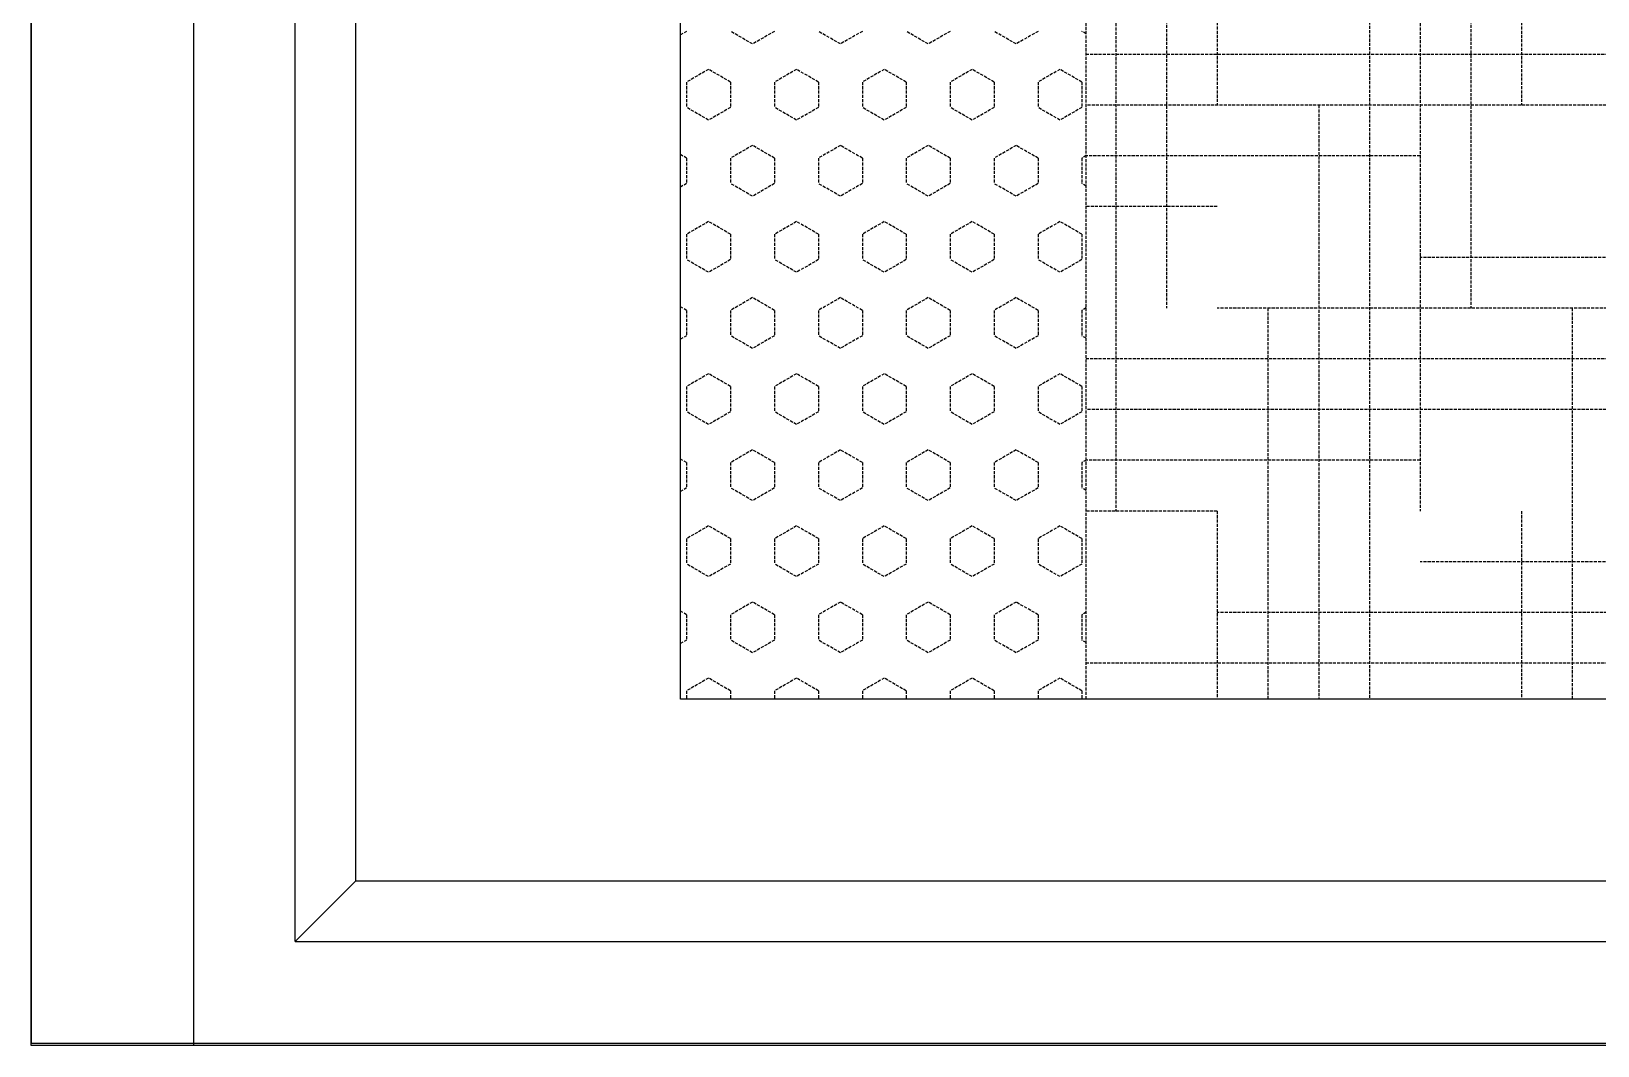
# Model space of a CAD drawing. Extents: x -12047294 to -5625356, y -1456591 to -622873.
# Drawn here: x -6025336.1 to -6024950.1, y -717423.4 to -717173.5 of the extents above; entities that cross this region are included whole.
import ezdxf

# ---------------------------------------------------------------- set-up
doc = ezdxf.new("R2010")
doc.units = 0
doc.header["$LTSCALE"] = 10
doc.header["$MEASUREMENT"] = 0
doc.linetypes.add('DASH', pattern=[0.35, 0.25, -0.1])
doc.layers.add('A-WALL', color=2, linetype='Continuous')
doc.layers.add('EQUIP', color=1, linetype='Continuous')

# ---------------------------------------------------------------- blocks, each defined once
blk = doc.blocks.new('LXX11124554')
at = {"layer": 'EQUIP'}
for p, q in [((-980.74, 447.63, 0.51), (1019.26, 447.63, 0.51)), ((1019.26, 447.63, 0.51), (1019.26, -312.37, 0.51)), ((-980.11, 407.64, 0.51), (1019.89, 407.64, 0.51)), ((934.49, 287.63, 0.51), (334.49, 287.63, 0.51)), ((934.49, -212.37, 0.51), (934.49, 287.63, 0.51))]:
    blk.add_line(p, q, dxfattribs=at)
at = {"layer": 'EQUIP', "color": 8}
for p, q in [((994.26, 382.64, 0.51), (-955.74, 382.64, 0.51)), ((994.26, 382.64, 0.51), (979.26, 367.64, 0.51)), ((994.26, 382.64, 0.51), (994.26, -287.37, 0.51)), ((979.26, 367.64, 0.51), (-940.74, 367.64, 0.51)), ((979.26, 367.64, 0.51), (979.26, -272.37, 0.51))]:
    blk.add_line(p, q, dxfattribs=at)
at = {"layer": 'EQUIP', "color": 8, "linetype": 'DASH', "ltscale": 0.3}
for p, q in [((769.96, 286.12, 0.51), (770.82, 287.63, 0.51)), ((779.33, 280.71, 0.51), (782.46, 286.12, 0.51)), ((782.46, 286.12, 0.51), (788.71, 286.12, 0.51)), ((791.83, 280.71, 0.51), (788.71, 286.12, 0.51)), ((801.21, 286.12, 0.51), (800.34, 287.63, 0.51)), ((801.21, 286.12, 0.51), (807.46, 286.12, 0.51)), ((807.46, 286.12, 0.51), (808.32, 287.63, 0.51)), ((816.83, 280.71, 0.51), (819.96, 286.12, 0.51)), ((819.96, 286.12, 0.51), (826.21, 286.12, 0.51)), ((829.33, 280.71, 0.51), (826.21, 286.12, 0.51)), ((838.71, 286.12, 0.51), (837.84, 287.63, 0.51)), ((838.71, 286.12, 0.51), (844.96, 286.12, 0.51)), ((844.96, 286.12, 0.51), (845.82, 287.63, 0.51)), ((854.33, 280.71, 0.51), (857.46, 286.12, 0.51)), ((857.46, 286.12, 0.51), (863.71, 286.12, 0.51)), ((866.83, 280.71, 0.51), (863.71, 286.12, 0.51)), ((876.21, 286.12, 0.51), (875.34, 287.63, 0.51)), ((876.21, 286.12, 0.51), (882.46, 286.12, 0.51)), ((882.46, 286.12, 0.51), (883.32, 287.63, 0.51)), ((891.83, 280.71, 0.51), (894.96, 286.12, 0.51)), ((894.96, 286.12, 0.51), (901.21, 286.12, 0.51)), ((904.33, 280.71, 0.51), (901.21, 286.12, 0.51)), ((913.71, 286.12, 0.51), (912.84, 287.63, 0.51)), ((913.71, 286.12, 0.51), (919.96, 286.12, 0.51)), ((919.96, 286.12, 0.51), (920.82, 287.63, 0.51)), ((929.33, 280.71, 0.51), (932.46, 286.12, 0.51)), ((932.46, 286.12, 0.51), (934.49, 286.12, 0.51)), ((782.46, 275.3, 0.51), (779.33, 280.71, 0.51)), ((788.71, 275.3, 0.51), (791.83, 280.71, 0.51)), ((819.96, 275.3, 0.51), (816.83, 280.71, 0.51)), ((826.21, 275.3, 0.51), (829.33, 280.71, 0.51)), ((857.46, 275.3, 0.51), (854.33, 280.71, 0.51)), ((863.71, 275.3, 0.51), (866.83, 280.71, 0.51)), ((894.96, 275.3, 0.51), (891.83, 280.71, 0.51)), ((901.21, 275.3, 0.51), (904.33, 280.71, 0.51)), ((932.46, 275.3, 0.51), (929.33, 280.71, 0.51)), ((773.08, 269.89, 0.51), (769.96, 275.3, 0.51)), ((782.46, 275.3, 0.51), (788.71, 275.3, 0.51)), ((798.08, 269.89, 0.51), (801.21, 275.3, 0.51)), ((801.21, 275.3, 0.51), (807.46, 275.3, 0.51)), ((810.58, 269.89, 0.51), (807.46, 275.3, 0.51)), ((819.96, 275.3, 0.51), (826.21, 275.3, 0.51)), ((835.58, 269.89, 0.51), (838.71, 275.3, 0.51)), ((838.71, 275.3, 0.51), (844.96, 275.3, 0.51)), ((848.08, 269.89, 0.51), (844.96, 275.3, 0.51)), ((857.46, 275.3, 0.51), (863.71, 275.3, 0.51)), ((873.08, 269.89, 0.51), (876.21, 275.3, 0.51)), ((876.21, 275.3, 0.51), (882.46, 275.3, 0.51)), ((885.58, 269.89, 0.51), (882.46, 275.3, 0.51)), ((894.96, 275.3, 0.51), (901.21, 275.3, 0.51)), ((910.58, 269.89, 0.51), (913.71, 275.3, 0.51)), ((913.71, 275.3, 0.51), (919.96, 275.3, 0.51)), ((923.08, 269.89, 0.51), (919.96, 275.3, 0.51)), ((932.46, 275.3, 0.51), (934.49, 275.3, 0.51)), ((769.96, 264.47, 0.51), (773.08, 269.89, 0.51)), ((801.21, 264.47, 0.51), (798.08, 269.89, 0.51)), ((807.46, 264.47, 0.51), (810.58, 269.89, 0.51)), ((838.71, 264.47, 0.51), (835.58, 269.89, 0.51)), ((844.96, 264.47, 0.51), (848.08, 269.89, 0.51)), ((876.21, 264.47, 0.51), (873.08, 269.89, 0.51)), ((882.46, 264.47, 0.51), (885.58, 269.89, 0.51)), ((913.71, 264.47, 0.51), (910.58, 269.89, 0.51)), ((919.96, 264.47, 0.51), (923.08, 269.89, 0.51)), ((779.33, 259.06, 0.51), (782.46, 264.47, 0.51)), ((782.46, 264.47, 0.51), (788.71, 264.47, 0.51)), ((791.83, 259.06, 0.51), (788.71, 264.47, 0.51)), ((801.21, 264.47, 0.51), (807.46, 264.47, 0.51)), ((816.83, 259.06, 0.51), (819.96, 264.47, 0.51)), ((819.96, 264.47, 0.51), (826.21, 264.47, 0.51)), ((829.33, 259.06, 0.51), (826.21, 264.47, 0.51)), ((838.71, 264.47, 0.51), (844.96, 264.47, 0.51)), ((854.33, 259.06, 0.51), (857.46, 264.47, 0.51)), ((857.46, 264.47, 0.51), (863.71, 264.47, 0.51)), ((866.83, 259.06, 0.51), (863.71, 264.47, 0.51)), ((876.21, 264.47, 0.51), (882.46, 264.47, 0.51)), ((891.83, 259.06, 0.51), (894.96, 264.47, 0.51)), ((894.96, 264.47, 0.51), (901.21, 264.47, 0.51)), ((904.33, 259.06, 0.51), (901.21, 264.47, 0.51)), ((913.71, 264.47, 0.51), (919.96, 264.47, 0.51)), ((929.33, 259.06, 0.51), (932.46, 264.47, 0.51)), ((932.46, 264.47, 0.51), (934.49, 264.47, 0.51)), ((782.46, 253.65, 0.51), (779.33, 259.06, 0.51)), ((788.71, 253.65, 0.51), (791.83, 259.06, 0.51)), ((819.96, 253.65, 0.51), (816.83, 259.06, 0.51)), ((826.21, 253.65, 0.51), (829.33, 259.06, 0.51)), ((857.46, 253.65, 0.51), (854.33, 259.06, 0.51)), ((863.71, 253.65, 0.51), (866.83, 259.06, 0.51)), ((894.96, 253.65, 0.51), (891.83, 259.06, 0.51)), ((901.21, 253.65, 0.51), (904.33, 259.06, 0.51)), ((932.46, 253.65, 0.51), (929.33, 259.06, 0.51)), ((773.08, 248.23, 0.51), (769.96, 253.65, 0.51)), ((782.46, 253.65, 0.51), (788.71, 253.65, 0.51)), ((798.08, 248.23, 0.51), (801.21, 253.65, 0.51)), ((801.21, 253.65, 0.51), (807.46, 253.65, 0.51)), ((810.58, 248.23, 0.51), (807.46, 253.65, 0.51)), ((819.96, 253.65, 0.51), (826.21, 253.65, 0.51)), ((835.58, 248.23, 0.51), (838.71, 253.65, 0.51)), ((838.71, 253.65, 0.51), (844.96, 253.65, 0.51)), ((848.08, 248.23, 0.51), (844.96, 253.65, 0.51)), ((857.46, 253.65, 0.51), (863.71, 253.65, 0.51)), ((873.08, 248.23, 0.51), (876.21, 253.65, 0.51)), ((876.21, 253.65, 0.51), (882.46, 253.65, 0.51)), ((885.58, 248.23, 0.51), (882.46, 253.65, 0.51)), ((894.96, 253.65, 0.51), (901.21, 253.65, 0.51)), ((910.58, 248.23, 0.51), (913.71, 253.65, 0.51)), ((913.71, 253.65, 0.51), (919.96, 253.65, 0.51)), ((923.08, 248.23, 0.51), (919.96, 253.65, 0.51)), ((932.46, 253.65, 0.51), (934.49, 253.65, 0.51)), ((769.96, 242.82, 0.51), (773.08, 248.23, 0.51)), ((801.21, 242.82, 0.51), (798.08, 248.23, 0.51)), ((807.46, 242.82, 0.51), (810.58, 248.23, 0.51)), ((838.71, 242.82, 0.51), (835.58, 248.23, 0.51)), ((844.96, 242.82, 0.51), (848.08, 248.23, 0.51)), ((876.21, 242.82, 0.51), (873.08, 248.23, 0.51)), ((882.46, 242.82, 0.51), (885.58, 248.23, 0.51)), ((913.71, 242.82, 0.51), (910.58, 248.23, 0.51)), ((919.96, 242.82, 0.51), (923.08, 248.23, 0.51)), ((779.33, 237.41, 0.51), (782.46, 242.82, 0.51)), ((782.46, 242.82, 0.51), (788.71, 242.82, 0.51)), ((791.83, 237.41, 0.51), (788.71, 242.82, 0.51)), ((801.21, 242.82, 0.51), (807.46, 242.82, 0.51)), ((816.83, 237.41, 0.51), (819.96, 242.82, 0.51)), ((819.96, 242.82, 0.51), (826.21, 242.82, 0.51)), ((829.33, 237.41, 0.51), (826.21, 242.82, 0.51)), ((838.71, 242.82, 0.51), (844.96, 242.82, 0.51)), ((854.33, 237.41, 0.51), (857.46, 242.82, 0.51)), ((857.46, 242.82, 0.51), (863.71, 242.82, 0.51)), ((866.83, 237.41, 0.51), (863.71, 242.82, 0.51)), ((876.21, 242.82, 0.51), (882.46, 242.82, 0.51)), ((891.83, 237.41, 0.51), (894.96, 242.82, 0.51)), ((894.96, 242.82, 0.51), (901.21, 242.82, 0.51)), ((904.33, 237.41, 0.51), (901.21, 242.82, 0.51)), ((913.71, 242.82, 0.51), (919.96, 242.82, 0.51)), ((929.33, 237.41, 0.51), (932.46, 242.82, 0.51)), ((932.46, 242.82, 0.51), (934.49, 242.82, 0.51)), ((782.46, 232, 0.51), (779.33, 237.41, 0.51)), ((788.71, 232, 0.51), (791.83, 237.41, 0.51)), ((819.96, 232, 0.51), (816.83, 237.41, 0.51)), ((826.21, 232, 0.51), (829.33, 237.41, 0.51)), ((857.46, 232, 0.51), (854.33, 237.41, 0.51)), ((863.71, 232, 0.51), (866.83, 237.41, 0.51)), ((894.96, 232, 0.51), (891.83, 237.41, 0.51)), ((901.21, 232, 0.51), (904.33, 237.41, 0.51)), ((932.46, 232, 0.51), (929.33, 237.41, 0.51)), ((773.08, 226.58, 0.51), (769.96, 232, 0.51)), ((782.46, 232, 0.51), (788.71, 232, 0.51)), ((798.08, 226.58, 0.51), (801.21, 232, 0.51)), ((801.21, 232, 0.51), (807.46, 232, 0.51)), ((810.58, 226.58, 0.51), (807.46, 232, 0.51)), ((819.96, 232, 0.51), (826.21, 232, 0.51)), ((835.58, 226.58, 0.51), (838.71, 232, 0.51)), ((838.71, 232, 0.51), (844.96, 232, 0.51)), ((848.08, 226.58, 0.51), (844.96, 232, 0.51)), ((857.46, 232, 0.51), (863.71, 232, 0.51)), ((873.08, 226.58, 0.51), (876.21, 232, 0.51)), ((876.21, 232, 0.51), (882.46, 232, 0.51)), ((885.58, 226.58, 0.51), (882.46, 232, 0.51)), ((894.96, 232, 0.51), (901.21, 232, 0.51)), ((910.58, 226.58, 0.51), (913.71, 232, 0.51)), ((913.71, 232, 0.51), (919.96, 232, 0.51)), ((923.08, 226.58, 0.51), (919.96, 232, 0.51)), ((932.46, 232, 0.51), (934.49, 232, 0.51)), ((769.96, 221.17, 0.51), (773.08, 226.58, 0.51)), ((801.21, 221.17, 0.51), (798.08, 226.58, 0.51)), ((807.46, 221.17, 0.51), (810.58, 226.58, 0.51)), ((838.71, 221.17, 0.51), (835.58, 226.58, 0.51)), ((844.96, 221.17, 0.51), (848.08, 226.58, 0.51)), ((876.21, 221.17, 0.51), (873.08, 226.58, 0.51)), ((882.46, 221.17, 0.51), (885.58, 226.58, 0.51)), ((913.71, 221.17, 0.51), (910.58, 226.58, 0.51)), ((919.96, 221.17, 0.51), (923.08, 226.58, 0.51)), ((779.33, 215.76, 0.51), (782.46, 221.17, 0.51)), ((782.46, 221.17, 0.51), (788.71, 221.17, 0.51)), ((791.83, 215.76, 0.51), (788.71, 221.17, 0.51)), ((801.21, 221.17, 0.51), (807.46, 221.17, 0.51)), ((816.83, 215.76, 0.51), (819.96, 221.17, 0.51)), ((819.96, 221.17, 0.51), (826.21, 221.17, 0.51)), ((829.33, 215.76, 0.51), (826.21, 221.17, 0.51)), ((838.71, 221.17, 0.51), (844.96, 221.17, 0.51)), ((854.33, 215.76, 0.51), (857.46, 221.17, 0.51)), ((857.46, 221.17, 0.51), (863.71, 221.17, 0.51)), ((866.83, 215.76, 0.51), (863.71, 221.17, 0.51)), ((876.21, 221.17, 0.51), (882.46, 221.17, 0.51)), ((891.83, 215.76, 0.51), (894.96, 221.17, 0.51)), ((894.96, 221.17, 0.51), (901.21, 221.17, 0.51)), ((904.33, 215.76, 0.51), (901.21, 221.17, 0.51)), ((913.71, 221.17, 0.51), (919.96, 221.17, 0.51)), ((929.33, 215.76, 0.51), (932.46, 221.17, 0.51)), ((932.46, 221.17, 0.51), (934.49, 221.17, 0.51)), ((782.46, 210.35, 0.51), (779.33, 215.76, 0.51)), ((788.71, 210.35, 0.51), (791.83, 215.76, 0.51)), ((819.96, 210.35, 0.51), (816.83, 215.76, 0.51)), ((826.21, 210.35, 0.51), (829.33, 215.76, 0.51)), ((857.46, 210.35, 0.51), (854.33, 215.76, 0.51)), ((863.71, 210.35, 0.51), (866.83, 215.76, 0.51)), ((894.96, 210.35, 0.51), (891.83, 215.76, 0.51)), ((901.21, 210.35, 0.51), (904.33, 215.76, 0.51)), ((932.46, 210.35, 0.51), (929.33, 215.76, 0.51)), ((773.08, 204.93, 0.51), (769.96, 210.35, 0.51)), ((782.46, 210.35, 0.51), (788.71, 210.35, 0.51)), ((798.08, 204.93, 0.51), (801.21, 210.35, 0.51)), ((801.21, 210.35, 0.51), (807.46, 210.35, 0.51)), ((810.58, 204.93, 0.51), (807.46, 210.35, 0.51)), ((819.96, 210.35, 0.51), (826.21, 210.35, 0.51)), ((835.58, 204.93, 0.51), (838.71, 210.35, 0.51)), ((838.71, 210.35, 0.51), (844.96, 210.35, 0.51)), ((848.08, 204.93, 0.51), (844.96, 210.35, 0.51)), ((857.46, 210.35, 0.51), (863.71, 210.35, 0.51)), ((873.08, 204.93, 0.51), (876.21, 210.35, 0.51)), ((876.21, 210.35, 0.51), (882.46, 210.35, 0.51)), ((885.58, 204.93, 0.51), (882.46, 210.35, 0.51)), ((894.96, 210.35, 0.51), (901.21, 210.35, 0.51)), ((910.58, 204.93, 0.51), (913.71, 210.35, 0.51)), ((913.71, 210.35, 0.51), (919.96, 210.35, 0.51)), ((923.08, 204.93, 0.51), (919.96, 210.35, 0.51)), ((932.46, 210.35, 0.51), (934.49, 210.35, 0.51)), ((769.96, 199.52, 0.51), (773.08, 204.93, 0.51)), ((801.21, 199.52, 0.51), (798.08, 204.93, 0.51)), ((807.46, 199.52, 0.51), (810.58, 204.93, 0.51)), ((838.71, 199.52, 0.51), (835.58, 204.93, 0.51)), ((844.96, 199.52, 0.51), (848.08, 204.93, 0.51)), ((876.21, 199.52, 0.51), (873.08, 204.93, 0.51)), ((882.46, 199.52, 0.51), (885.58, 204.93, 0.51)), ((913.71, 199.52, 0.51), (910.58, 204.93, 0.51)), ((919.96, 199.52, 0.51), (923.08, 204.93, 0.51)), ((779.33, 194.11, 0.51), (782.46, 199.52, 0.51)), ((782.46, 199.52, 0.51), (788.71, 199.52, 0.51)), ((791.83, 194.11, 0.51), (788.71, 199.52, 0.51)), ((801.21, 199.52, 0.51), (807.46, 199.52, 0.51)), ((816.83, 194.11, 0.51), (819.96, 199.52, 0.51)), ((819.96, 199.52, 0.51), (826.21, 199.52, 0.51)), ((829.33, 194.11, 0.51), (826.21, 199.52, 0.51)), ((838.71, 199.52, 0.51), (844.96, 199.52, 0.51)), ((854.33, 194.11, 0.51), (857.46, 199.52, 0.51)), ((857.46, 199.52, 0.51), (863.71, 199.52, 0.51)), ((866.83, 194.11, 0.51), (863.71, 199.52, 0.51)), ((876.21, 199.52, 0.51), (882.46, 199.52, 0.51)), ((891.83, 194.11, 0.51), (894.96, 199.52, 0.51)), ((894.96, 199.52, 0.51), (901.21, 199.52, 0.51)), ((904.33, 194.11, 0.51), (901.21, 199.52, 0.51)), ((913.71, 199.52, 0.51), (919.96, 199.52, 0.51)), ((929.33, 194.11, 0.51), (932.46, 199.52, 0.51)), ((932.46, 199.52, 0.51), (934.49, 199.52, 0.51)), ((782.46, 188.7, 0.51), (779.33, 194.11, 0.51)), ((788.71, 188.7, 0.51), (791.83, 194.11, 0.51)), ((819.96, 188.7, 0.51), (816.83, 194.11, 0.51)), ((826.21, 188.7, 0.51), (829.33, 194.11, 0.51)), ((857.46, 188.7, 0.51), (854.33, 194.11, 0.51)), ((863.71, 188.7, 0.51), (866.83, 194.11, 0.51)), ((894.96, 188.7, 0.51), (891.83, 194.11, 0.51)), ((901.21, 188.7, 0.51), (904.33, 194.11, 0.51)), ((932.46, 188.7, 0.51), (929.33, 194.11, 0.51)), ((934.49, 187.63, 0.51), (334.49, 187.63, 0.51)), ((770.57, 187.63, 0.51), (769.96, 188.7, 0.51)), ((775.66, 5.35, 0.51), (775.66, 187.63, 0.51)), ((782.46, 188.7, 0.51), (788.71, 188.7, 0.51)), ((788.16, 55.35, 0.51), (788.16, 187.63, 0.51)), ((800.59, 187.63, 0.51), (801.21, 188.7, 0.51)), ((800.66, 105.35, 0.51), (800.66, 187.63, 0.51)), ((801.21, 188.7, 0.51), (807.46, 188.7, 0.51)), ((808.07, 187.63, 0.51), (807.46, 188.7, 0.51)), ((813.16, 155.35, 0.51), (813.16, 187.63, 0.51)), ((819.96, 188.7, 0.51), (826.21, 188.7, 0.51)), ((838.09, 187.63, 0.51), (838.71, 188.7, 0.51)), ((838.71, 188.7, 0.51), (844.96, 188.7, 0.51)), ((845.57, 187.63, 0.51), (844.96, 188.7, 0.51)), ((850.66, 5.35, 0.51), (850.66, 187.63, 0.51)), ((857.46, 188.7, 0.51), (863.71, 188.7, 0.51)), ((863.16, 55.35, 0.51), (863.16, 187.63, 0.51)), ((875.59, 187.63, 0.51), (876.21, 188.7, 0.51)), ((875.66, 105.35, 0.51), (875.66, 187.63, 0.51)), ((876.21, 188.7, 0.51), (882.46, 188.7, 0.51)), ((883.07, 187.63, 0.51), (882.46, 188.7, 0.51)), ((888.16, 155.35, 0.51), (888.16, 187.63, 0.51)), ((894.96, 188.7, 0.51), (901.21, 188.7, 0.51)), ((913.09, 187.63, 0.51), (913.71, 188.7, 0.51)), ((913.71, 188.7, 0.51), (919.96, 188.7, 0.51)), ((920.57, 187.63, 0.51), (919.96, 188.7, 0.51)), ((925.66, 5.35, 0.51), (925.66, 187.63, 0.51)), ((932.46, 188.7, 0.51), (934.49, 188.7, 0.51)), ((688.16, 180.35, 0.51), (888.16, 180.35, 0.51)), ((638.16, 167.85, 0.51), (838.16, 167.85, 0.51)), ((588.16, 155.35, 0.51), (788.16, 155.35, 0.51)), ((838.16, -44.65, 0.51), (838.16, 155.35, 0.51)), ((888.16, 155.35, 0.51), (934.49, 155.35, 0.51)), ((913.16, -44.65, 0.51), (913.16, 155.35, 0.51)), ((838.16, 142.85, 0.51), (934.49, 142.85, 0.51)), ((788.16, 130.35, 0.51), (934.49, 130.35, 0.51)), ((738.16, 117.85, 0.51), (934.49, 117.85, 0.51)), ((688.16, 105.35, 0.51), (888.16, 105.35, 0.51)), ((825.66, -94.65, 0.51), (825.66, 105.35, 0.51)), ((900.66, -94.65, 0.51), (900.66, 105.35, 0.51)), ((638.16, 92.85, 0.51), (838.16, 92.85, 0.51)), ((588.16, 80.35, 0.51), (788.16, 80.35, 0.51)), ((888.16, 80.35, 0.51), (934.49, 80.35, 0.51)), ((838.16, 67.85, 0.51), (934.49, 67.85, 0.51))]:
    blk.add_line(p, q, dxfattribs=at)

msp = doc.modelspace()

# ---------------------------------------------------------------- linework, layer by layer
at = {"layer": 'A-WALL'}
for p, q in [((-6025336.15, -717423.43), (-6025336.15, -714723.43)), ((-6020346.15, -717423.43), (-6025336.15, -717423.43))]:
    msp.add_line(p, q, dxfattribs=at)

# ---------------------------------------------------------------- block references
at = {"layer": 'EQUIP', "linetype": 'ByBlock', "xscale": -1, "rotation": 90}
msp.add_blockref('LXX11124554', (-6024888.52, -716403.54, -0.51), dxfattribs=at)

doc.saveas('drawing.dxf')
